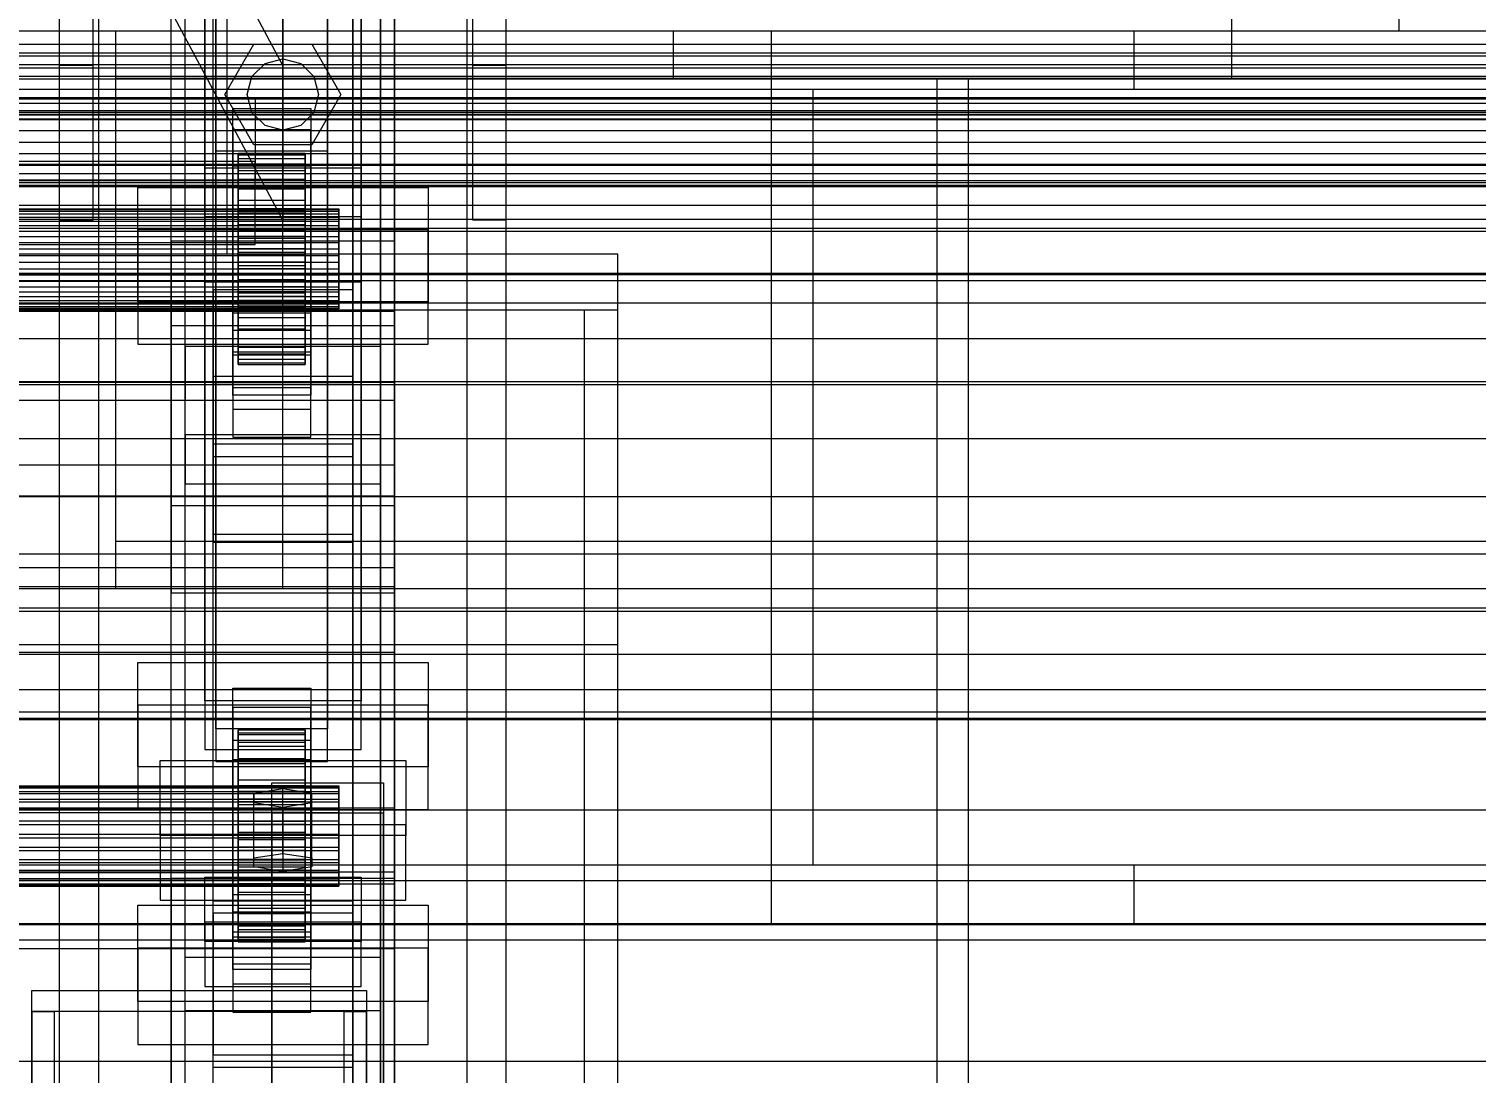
# Model space of a CAD drawing. Header units: millimetres. Extents: x -191664 to 191490, y -197311 to 10263.
# Drawn here: x 384.5 to 643.8, y -31086.8 to -30899.7 of the extents above; entities that cross this region are included whole.
import ezdxf

# ---------------------------------------------------------------- set-up
doc = ezdxf.new("R2010")
doc.units = ezdxf.units.MM
for name, color, linetype, lineweight in [('COTAS_USUARIO', 1, 'Continuous', 0), ('frontal_briquetadora', 7, 'Continuous', 0), ('frontal_C01', 7, 'Continuous', 0), ('frontal_C02', 7, 'Continuous', 0), ('frontal_C03', 7, 'Continuous', 0), ('frontal_mezcladora', 7, 'Continuous', 0), ('frontal_secador', 7, 'Continuous', 0)]:
    doc.layers.add(name, color=color, linetype=linetype, lineweight=lineweight)
doc.dimstyles.new('PLANTA_100', dxfattribs={"dimtxt": 250, "dimasz": 150, "dimexe": 150, "dimexo": 80, "dimgap": 100, "dimtad": 1, "dimtih": 1, "dimtoh": 1, "dimdec": 1, "dimdsep": 46, "dimcen": 0.09, "dimclrd": 1, "dimclre": 1, "dimclrt": 1, "dimadec": 0, "dimazin": 0, "dimtfac": 1, "dimtdec": 4, "dimtofl": 0, "dimtmove": 0, "dimatfit": 3, "dimfxl": 1, "dimtolj": 1, "dimtzin": 0, "dimarcsym": 0})

# ---------------------------------------------------------------- blocks, each defined once
blk = doc.blocks.new('*D104')
at = {"layer": 'COTAS_USUARIO', "color": 1, "lineweight": -2, "transparency": 16777216}
for p, q in [((1220, -30125), (1220, -29975)), ((100, -30275), (1370, -30275)), ((100, -30730), (1370, -30730)), ((1220, -30880), (1220, -31030))]:
    blk.add_line(p, q, dxfattribs=at)
at = {"layer": 'COTAS_USUARIO', "color": 1, "transparency": 16777216}
for points in [[(1195, -30125), (1245, -30125), (1220, -30275)], [(1195, -30880), (1245, -30880), (1220, -30730)]]:
    blk.add_solid(points, dxfattribs=at)
at = {"layer": 'Defpoints', "color": 0, "transparency": 16777216}
for p in [(20, -30275), (20, -30730), (1220, -30730)]:
    blk.add_point(p, dxfattribs=at)
blk = doc.blocks.new('*D105')
at = {"layer": 'COTAS_USUARIO', "color": 1, "lineweight": -2, "transparency": 16777216}
for p, q in [((1220, -30535), (1220, -30385)), ((100, -30685), (1370, -30685)), ((100, -30730), (1370, -30730)), ((1220, -30880), (1220, -31030))]:
    blk.add_line(p, q, dxfattribs=at)
at = {"layer": 'COTAS_USUARIO', "color": 1, "transparency": 16777216}
for points in [[(1195, -30535), (1245, -30535), (1220, -30685)], [(1195, -30880), (1245, -30880), (1220, -30730)]]:
    blk.add_solid(points, dxfattribs=at)
at = {"layer": 'Defpoints', "color": 0, "transparency": 16777216}
for p in [(20, -30685), (20, -30730), (1220, -30730)]:
    blk.add_point(p, dxfattribs=at)
blk = doc.blocks.new('*D112')
at = {"layer": 'COTAS_USUARIO', "color": 1, "lineweight": -2, "transparency": 16777216}
for p, q in [((1220, -30517.25), (1220, -30367.25)), ((100, -30667.25), (1370, -30667.25)), ((100, -30730), (1370, -30730)), ((1220, -30880), (1220, -31030))]:
    blk.add_line(p, q, dxfattribs=at)
at = {"layer": 'COTAS_USUARIO', "color": 1, "transparency": 16777216}
for points in [[(1195, -30517.25), (1245, -30517.25), (1220, -30667.25)], [(1195, -30880), (1245, -30880), (1220, -30730)]]:
    blk.add_solid(points, dxfattribs=at)
at = {"layer": 'Defpoints', "color": 0, "transparency": 16777216}
for p in [(20, -30667.25), (20, -30730), (1220, -30730)]:
    blk.add_point(p, dxfattribs=at)
blk = doc.blocks.new('*D113')
at = {"layer": 'COTAS_USUARIO', "color": 1, "lineweight": -2, "transparency": 16777216}
for p, q in [((1220, -30517.25), (1220, -30367.25)), ((100, -30667.25), (1370, -30667.25)), ((100, -30730), (1370, -30730)), ((1220, -30880), (1220, -31030))]:
    blk.add_line(p, q, dxfattribs=at)
at = {"layer": 'COTAS_USUARIO', "color": 1, "transparency": 16777216}
for points in [[(1195, -30517.25), (1245, -30517.25), (1220, -30667.25)], [(1195, -30880), (1245, -30880), (1220, -30730)]]:
    blk.add_solid(points, dxfattribs=at)
at = {"layer": 'Defpoints', "color": 0, "transparency": 16777216}
for p in [(20, -30667.25), (20, -30730), (1220, -30730)]:
    blk.add_point(p, dxfattribs=at)
blk = doc.blocks.new('*D114')
at = {"layer": 'COTAS_USUARIO', "color": 1, "lineweight": -2, "transparency": 16777216}
for p, q in [((1200, -30765), (1200, -30615)), ((80, -30915), (1350, -30915)), ((80, -31328.5), (1350, -31328.5)), ((1200, -31478.5), (1200, -31628.5))]:
    blk.add_line(p, q, dxfattribs=at)
at = {"layer": 'COTAS_USUARIO', "color": 1, "transparency": 16777216}
for points in [[(1175, -30765), (1225, -30765), (1200, -30915)], [(1175, -31478.5), (1225, -31478.5), (1200, -31328.5)]]:
    blk.add_solid(points, dxfattribs=at)
at = {"layer": 'Defpoints', "color": 0, "transparency": 16777216}
for p in [(0, -30915), (0, -31328.5), (1200, -31328.5)]:
    blk.add_point(p, dxfattribs=at)

msp = doc.modelspace()

# ---------------------------------------------------------------- linework, layer by layer
at = {"layer": 'frontal_briquetadora', "color": 251, "true_color": 0x53616b}
for p, q in [((430, -31000), (430, -30710)), ((410, -30940), (410, -30760)), ((420, -30940), (420, -30760)), ((340, -30940), (490, -30940)), ((410, -30940), (420, -30940)), ((490, -30950), (490, -30940)), ((340, -30950), (490, -30950)), ((-1330, -31000), (490, -31000)), ((315, -31000), (430, -31000)), ((490, -31010), (490, -31000)), ((-1330, -31010), (490, -31010)), ((490, -31190), (490, -31010))]:
    msp.add_line(p, q, dxfattribs=at)
at = {"layer": 'frontal_briquetadora', "color": 8, "true_color": 0x657a85}
for p, q in [((346, -30950), (484, -30950)), ((484, -30950), (490, -30950)), ((484, -31988), (484, -30950)), ((490, -31988), (490, -30950))]:
    msp.add_line(p, q, dxfattribs=at)
at = {"layer": 'frontal_briquetadora', "color": 8, "true_color": 0x667b86}
for p, q in [((385, -31872.05), (385, -31072.05)), ((385, -31072.05), (445, -31072.05)), ((385, -31075.78), (385, -31072.05)), ((445, -31072.05), (445, -31872.05)), ((445, -31072.05), (445, -31075.78)), ((445, -31075.78), (385, -31075.78)), ((385, -31075.78), (385, -31875.78)), ((385, -31075.78), (389, -31075.78)), ((385, -31124.22), (385, -31075.78)), ((389, -31075.78), (389, -31875.78)), ((389, -31075.78), (389, -31124.22)), ((441, -31875.78), (441, -31075.78)), ((441, -31075.78), (445, -31075.78)), ((441, -31124.22), (441, -31075.78)), ((445, -31875.78), (445, -31075.78)), ((445, -31075.78), (445, -31124.22))]:
    msp.add_line(p, q, dxfattribs=at)
at = {"layer": 'frontal_C01', "color": 139, "true_color": 0x354b57}
for p, q in [((390, -31975), (390, -30088.5)), ((397, -31975), (397, -30088.5)), ((463, -31975), (463, -30088.5)), ((470, -31975), (470, -30088.5)), ((417.5, -30948.72), (417.5, -30289.78)), ((442.5, -30289.78), (442.5, -30948.72)), ((417.5, -30974.09), (417.5, -30315.14)), ((442.5, -30974.09), (442.5, -30315.14)), ((410, -30937.72), (410, -30553.51)), ((450, -30553.51), (450, -30937.72)), ((410, -30985.09), (410, -30600.88)), ((450, -30985.09), (450, -30600.88)), ((410, -31051.93), (410, -30667.72)), ((450, -30667.72), (450, -31051.93)), ((412.5, -30956.6), (412.5, -30681.87)), ((447.5, -30681.87), (447.5, -30956.6)), ((412.5, -30966.21), (412.5, -30691.47)), ((447.5, -30966.21), (447.5, -30691.47)), ((410, -31089.83), (410, -30705.62)), ((450, -31089.83), (450, -30705.62)), ((418, -30921.58), (418, -30775.47)), ((438, -30775.47), (438, -30921.58)), ((418, -30781.87), (418, -30927.98)), ((438, -30927.98), (438, -30781.87)), ((416, -30935.43), (416, -30840.8)), ((444, -30840.8), (444, -30935.43)), ((416, -30850.4), (416, -30945.03)), ((444, -30945.03), (444, -30850.4)), ((390, -31975), (390, -30888.93)), ((397, -31975), (397, -30888.93)), ((463, -31975), (463, -30888.93)), ((470, -31975), (470, -30888.93)), ((421, -30917.79), (421, -30913.95)), ((421, -30913.95), (435, -30913.95)), ((421, -30953.74), (421, -30913.95)), ((435, -30913.95), (435, -30917.79)), ((435, -30913.95), (435, -30953.74)), ((435, -30917.79), (421, -30917.79)), ((421, -30917.79), (421, -30957.58)), ((435, -30957.58), (435, -30917.79)), ((438, -30921.58), (418, -30921.58)), ((418, -30921.58), (418, -30927.98)), ((438, -30927.98), (438, -30921.58)), ((421, -30928.04), (421, -30924.19)), ((421, -30924.19), (435, -30924.19)), ((421, -30963.98), (421, -30924.19)), ((435, -30924.19), (435, -30928.04)), ((435, -30924.19), (435, -30963.98)), ((404, -30948.58), (404, -30928.09)), ((404, -30928.09), (456, -30928.09)), ((404, -30935.67), (404, -30928.09)), ((418, -30927.98), (438, -30927.98)), ((435, -30928.04), (421, -30928.04)), ((421, -30928.04), (421, -30967.83)), ((435, -30967.83), (435, -30928.04)), ((456, -30928.09), (456, -30948.58)), ((456, -30928.09), (456, -30935.67)), ((456, -30935.67), (404, -30935.67)), ((404, -30935.67), (404, -30956.16)), ((444, -30935.43), (416, -30935.43)), ((416, -30935.43), (416, -30945.03)), ((444, -30945.03), (444, -30935.43)), ((456, -30956.16), (456, -30935.67)), ((450, -30937.72), (410, -30937.72)), ((410, -30937.72), (410, -30985.09)), ((410, -31321.93), (410, -30937.72)), ((450, -30985.09), (450, -30937.72)), ((450, -30937.72), (450, -31321.93)), ((416, -30945.03), (444, -30945.03)), ((442.5, -30946.46), (417.5, -30946.46)), ((417.5, -30946.46), (417.5, -30976.34)), ((417.5, -31055.94), (417.5, -30946.46)), ((442.5, -30976.34), (442.5, -30946.46)), ((442.5, -30946.46), (442.5, -31055.94)), ((456, -30948.58), (404, -30948.58)), ((404, -30948.58), (404, -30956.16)), ((417.5, -30974.09), (417.5, -30948.72)), ((417.5, -30948.72), (442.5, -30948.72)), ((442.5, -30948.72), (442.5, -30974.09)), ((456, -30956.16), (456, -30948.58)), ((-450, -30950.26), (450, -30950.26)), ((421, -30965.3), (421, -30950.58)), ((421, -30950.58), (435, -30950.58)), ((421, -30958.15), (421, -30950.58)), ((435, -30950.58), (435, -30965.3)), ((435, -30950.58), (435, -30958.15)), ((450, -30950.26), (450, -30963.07)), ((450, -30950.26), (450, -30983.42)), ((435, -30953.74), (421, -30953.74)), ((421, -30953.74), (421, -30957.58)), ((435, -30957.58), (435, -30953.74)), ((404, -30956.16), (456, -30956.16)), ((447.5, -30956.6), (412.5, -30956.6)), ((412.5, -30956.6), (412.5, -30966.21)), ((447.5, -30966.21), (447.5, -30956.6)), ((421, -30957.58), (435, -30957.58)), ((435, -30958.15), (421, -30958.15)), ((421, -30958.15), (421, -30972.88)), ((435, -30972.88), (435, -30958.15)), ((450, -30963.07), (-450, -30963.07)), ((435, -30963.98), (421, -30963.98)), ((421, -30963.98), (421, -30967.83)), ((435, -30967.83), (435, -30963.98)), ((450, -30996.23), (450, -30963.07)), ((412.5, -30966.21), (447.5, -30966.21)), ((435, -30965.3), (421, -30965.3)), ((421, -30965.3), (421, -30972.88)), ((435, -30972.88), (435, -30965.3)), ((421, -30967.83), (435, -30967.83)), ((442.5, -30974.09), (417.5, -30974.09)), ((421, -30972.88), (435, -30972.88)), ((417.5, -30976.34), (442.5, -30976.34)), ((417.5, -31085.82), (417.5, -30976.34)), ((442.5, -31085.82), (442.5, -30976.34)), ((450, -30983.42), (-450, -30983.42)), ((410, -30985.09), (450, -30985.09)), ((410, -31369.3), (410, -30985.09)), ((450, -30996.23), (450, -30983.42)), ((450, -31369.3), (450, -30985.09)), ((-450, -30996.23), (450, -30996.23)), ((450, -31051.93), (410, -31051.93)), ((410, -31051.93), (410, -31089.83)), ((410, -31436.14), (410, -31051.93)), ((450, -31089.83), (450, -31051.93)), ((450, -31051.93), (450, -31436.14)), ((417.5, -31085.82), (417.5, -31055.94)), ((417.5, -31055.94), (442.5, -31055.94)), ((442.5, -31055.94), (442.5, -31085.82)), ((442.5, -31058.19), (417.5, -31058.19)), ((417.5, -31058.19), (417.5, -31083.56)), ((417.5, -31717.14), (417.5, -31058.19)), ((442.5, -31083.56), (442.5, -31058.19)), ((442.5, -31058.19), (442.5, -31717.14)), ((412.5, -31075.68), (412.5, -31066.08)), ((412.5, -31066.08), (447.5, -31066.08)), ((412.5, -31340.81), (412.5, -31066.08)), ((447.5, -31066.08), (447.5, -31075.68)), ((447.5, -31066.08), (447.5, -31340.81)), ((447.5, -31075.68), (412.5, -31075.68)), ((412.5, -31350.42), (412.5, -31075.68)), ((447.5, -31350.42), (447.5, -31075.68)), ((417.5, -31083.56), (442.5, -31083.56)), ((417.5, -31742.51), (417.5, -31083.56)), ((442.5, -31742.51), (442.5, -31083.56)), ((442.5, -31085.82), (417.5, -31085.82))]:
    msp.add_line(p, q, dxfattribs=at)
at = {"layer": 'frontal_C01', "color": 251, "true_color": 0x4e626d}
for p, q in [((430, -30933.93), (375, -30830.93)), ((390, -30933.93), (390, -30830.93)), ((396, -30933.93), (396, -30830.93)), ((430, -30830.93), (430, -30933.93)), ((464, -30933.93), (464, -30830.93)), ((470, -30933.93), (470, -30830.93)), ((396, -30933.93), (390, -30933.93)), ((470, -30933.93), (464, -30933.93))]:
    msp.add_line(p, q, dxfattribs=at)
at = {"layer": 'frontal_C01', "color": 9, "true_color": 0xaebcc4}
for p, q in [((419.6, -30911.43), (424.8, -30902.43)), ((424.8, -30902.43), (435.2, -30902.43)), ((435.2, -30902.43), (440.4, -30911.43)), ((426.8, -30905.89), (430, -30905.03)), ((430, -30905.03), (433.2, -30905.89)), ((424.46, -30908.23), (426.8, -30905.89)), ((433.2, -30905.89), (435.54, -30908.23)), ((423.6, -30911.43), (424.46, -30908.23)), ((435.54, -30908.23), (436.4, -30911.43)), ((424.8, -30920.44), (419.6, -30911.43)), ((424.46, -30914.63), (423.6, -30911.43)), ((440.4, -30911.43), (435.2, -30920.44)), ((436.4, -30911.43), (435.54, -30914.63)), ((426.8, -30916.98), (424.46, -30914.63)), ((435.54, -30914.63), (433.2, -30916.98)), ((430, -30917.83), (426.8, -30916.98)), ((433.2, -30916.98), (430, -30917.83)), ((435.2, -30920.44), (424.8, -30920.44))]:
    msp.add_line(p, q, dxfattribs=at)
at = {"layer": 'frontal_C01', "color": 155, "true_color": 0x617580}
for p, q in [((422, -30931.91), (422, -30921.93)), ((422, -30921.93), (422, -30922.26)), ((422, -30921.93), (434, -30921.93)), ((422, -30922.89), (422, -30921.93)), ((422, -30932.06), (422, -30922.26)), ((422, -30922.26), (422, -30923.86)), ((422, -30922.26), (434, -30922.26)), ((422, -30932.36), (422, -30922.89)), ((422, -30922.89), (434, -30922.89)), ((422, -30925.08), (422, -30922.89)), ((434, -30922.26), (434, -30921.93)), ((434, -30921.93), (434, -30931.91)), ((434, -30921.93), (434, -30922.89)), ((434, -30923.86), (434, -30922.26)), ((434, -30922.26), (434, -30932.06)), ((434, -30922.89), (434, -30932.36)), ((434, -30922.89), (434, -30925.08)), ((422, -30932.82), (422, -30923.86)), ((422, -30923.86), (422, -30926.62)), ((422, -30923.86), (434, -30923.86)), ((422, -30933.4), (422, -30925.08)), ((422, -30925.08), (434, -30925.08)), ((422, -30928.34), (422, -30925.08)), ((434, -30926.62), (434, -30923.86)), ((434, -30923.86), (434, -30932.82)), ((434, -30925.08), (434, -30933.4)), ((434, -30925.08), (434, -30928.34)), ((422, -30934.13), (422, -30926.62)), ((422, -30926.62), (422, -30930.35)), ((422, -30926.62), (434, -30926.62)), ((422, -30934.94), (422, -30928.34)), ((422, -30928.34), (434, -30928.34)), ((422, -30932.46), (422, -30928.34)), ((434, -30930.35), (434, -30926.62)), ((434, -30926.62), (434, -30934.13)), ((434, -30928.34), (434, -30934.94)), ((434, -30928.34), (434, -30932.46)), ((422, -30935.9), (422, -30930.35)), ((422, -30930.35), (422, -30934.8)), ((422, -30930.35), (434, -30930.35)), ((434, -30934.8), (434, -30930.35)), ((434, -30930.35), (434, -30935.9)), ((422, -30932.06), (422, -30931.91)), ((434, -30931.91), (422, -30931.91)), ((422, -30931.91), (422, -30932.36)), ((422, -30932.82), (422, -30932.06)), ((434, -30932.06), (422, -30932.06)), ((434, -30932.36), (422, -30932.36)), ((422, -30932.36), (422, -30933.4)), ((422, -30936.9), (422, -30932.46)), ((422, -30932.46), (434, -30932.46)), ((422, -30937.16), (422, -30932.46)), ((422, -30934.13), (422, -30932.82)), ((434, -30932.82), (422, -30932.82)), ((434, -30933.4), (422, -30933.4)), ((422, -30933.4), (422, -30934.94)), ((434, -30931.91), (434, -30932.06)), ((434, -30932.36), (434, -30931.91)), ((434, -30932.06), (434, -30932.82)), ((434, -30933.4), (434, -30932.36)), ((434, -30932.46), (434, -30936.9)), ((434, -30932.46), (434, -30937.16)), ((434, -30932.82), (434, -30934.13)), ((434, -30934.94), (434, -30933.4)), ((422, -30935.9), (422, -30934.13)), ((434, -30934.13), (422, -30934.13)), ((422, -30934.8), (422, -30938.01)), ((434, -30934.8), (422, -30934.8)), ((422, -30934.8), (422, -30939.67)), ((434, -30934.94), (422, -30934.94)), ((422, -30934.94), (422, -30936.9)), ((422, -30938.01), (422, -30935.9)), ((434, -30935.9), (422, -30935.9)), ((434, -30934.13), (434, -30935.9)), ((434, -30938.01), (434, -30934.8)), ((434, -30939.67), (434, -30934.8)), ((434, -30936.9), (434, -30934.94)), ((434, -30935.9), (434, -30938.01)), ((434, -30936.9), (422, -30936.9)), ((422, -30936.9), (422, -30939.12)), ((422, -30939.12), (422, -30937.16)), ((422, -30937.16), (434, -30937.16)), ((422, -30942.1), (422, -30937.16)), ((422, -30938.01), (434, -30938.01)), ((422, -30940.31), (422, -30938.01)), ((434, -30939.12), (434, -30936.9)), ((434, -30937.16), (434, -30939.12)), ((434, -30937.16), (434, -30942.1)), ((434, -30938.01), (434, -30940.31)), ((434, -30939.12), (422, -30939.12)), ((422, -30939.12), (422, -30941.46)), ((422, -30940.31), (422, -30939.67)), ((422, -30939.67), (422, -30944.62)), ((422, -30939.67), (434, -30939.67)), ((422, -30942.66), (422, -30940.31)), ((434, -30940.31), (422, -30940.31)), ((422, -30941.46), (422, -30942.1)), ((434, -30941.46), (422, -30941.46)), ((422, -30941.46), (422, -30943.77)), ((434, -30941.46), (434, -30939.12)), ((434, -30944.62), (434, -30939.67)), ((434, -30939.67), (434, -30940.31)), ((434, -30940.31), (434, -30942.66)), ((434, -30942.1), (434, -30941.46)), ((434, -30943.77), (434, -30941.46)), ((422, -30942.1), (434, -30942.1)), ((422, -30946.97), (422, -30942.1)), ((422, -30944.88), (422, -30942.66)), ((422, -30942.66), (422, -30944.62)), ((434, -30942.66), (422, -30942.66)), ((422, -30943.77), (422, -30946.97)), ((434, -30943.77), (422, -30943.77)), ((422, -30943.77), (422, -30945.88)), ((434, -30942.1), (434, -30946.97)), ((434, -30944.62), (434, -30942.66)), ((434, -30942.66), (434, -30944.88)), ((434, -30946.97), (434, -30943.77)), ((434, -30945.88), (434, -30943.77)), ((422, -30944.62), (422, -30949.31)), ((422, -30944.62), (434, -30944.62)), ((422, -30946.83), (422, -30944.88)), ((422, -30944.88), (422, -30949.31)), ((434, -30944.88), (422, -30944.88)), ((422, -30945.88), (422, -30951.42)), ((434, -30945.88), (422, -30945.88)), ((422, -30945.88), (422, -30947.65)), ((434, -30949.31), (434, -30944.62)), ((434, -30949.31), (434, -30944.88)), ((434, -30944.88), (434, -30946.83)), ((434, -30951.42), (434, -30945.88)), ((434, -30947.65), (434, -30945.88)), ((422, -30948.38), (422, -30946.83)), ((422, -30946.83), (422, -30953.43)), ((434, -30946.83), (422, -30946.83)), ((422, -30946.97), (434, -30946.97)), ((422, -30951.42), (422, -30946.97)), ((422, -30947.65), (422, -30955.16)), ((434, -30947.65), (422, -30947.65)), ((422, -30947.65), (422, -30948.95)), ((422, -30949.41), (422, -30948.38)), ((422, -30948.38), (422, -30956.7)), ((434, -30948.38), (422, -30948.38)), ((422, -30948.95), (422, -30957.92)), ((434, -30948.95), (422, -30948.95)), ((422, -30948.95), (422, -30949.71)), ((434, -30953.43), (434, -30946.83)), ((434, -30946.83), (434, -30948.38)), ((434, -30946.97), (434, -30951.42)), ((434, -30955.16), (434, -30947.65)), ((434, -30948.95), (434, -30947.65)), ((434, -30956.7), (434, -30948.38)), ((434, -30948.38), (434, -30949.41)), ((434, -30957.92), (434, -30948.95)), ((434, -30949.71), (434, -30948.95)), ((422, -30949.31), (422, -30953.43)), ((422, -30949.31), (434, -30949.31)), ((422, -30949.87), (422, -30949.41)), ((422, -30949.41), (422, -30958.89)), ((434, -30949.41), (422, -30949.41)), ((422, -30949.71), (422, -30959.52)), ((434, -30949.71), (422, -30949.71)), ((422, -30949.71), (422, -30949.87)), ((422, -30949.87), (422, -30959.85)), ((434, -30949.87), (422, -30949.87)), ((422, -30951.42), (434, -30951.42)), ((422, -30955.16), (422, -30951.42)), ((434, -30953.43), (434, -30949.31)), ((434, -30958.89), (434, -30949.41)), ((434, -30949.41), (434, -30949.87)), ((434, -30959.52), (434, -30949.71)), ((434, -30949.87), (434, -30949.71)), ((434, -30959.85), (434, -30949.87)), ((434, -30951.42), (434, -30955.16)), ((422, -30953.43), (422, -30956.7)), ((422, -30953.43), (434, -30953.43)), ((434, -30956.7), (434, -30953.43)), ((422, -30955.16), (434, -30955.16)), ((422, -30957.92), (422, -30955.16)), ((422, -30956.7), (422, -30958.89)), ((422, -30956.7), (434, -30956.7)), ((434, -30955.16), (434, -30957.92)), ((434, -30958.89), (434, -30956.7)), ((422, -30957.92), (434, -30957.92)), ((422, -30959.52), (422, -30957.92)), ((422, -30958.89), (422, -30959.85)), ((422, -30958.89), (434, -30958.89)), ((422, -30959.52), (434, -30959.52)), ((422, -30959.85), (422, -30959.52)), ((434, -30957.92), (434, -30959.52)), ((434, -30959.85), (434, -30958.89)), ((434, -30959.52), (434, -30959.85)), ((422, -30959.85), (434, -30959.85))]:
    msp.add_line(p, q, dxfattribs=at)
at = {"layer": 'frontal_C01', "color": 9, "true_color": 0xbac6cb}
for p, q in [((-440, -30931.91), (440, -30931.91)), ((-440, -30932.06), (440, -30932.06)), ((-440, -30932.36), (440, -30932.36)), ((-440, -30932.82), (440, -30932.82)), ((-440, -30933.4), (440, -30933.4)), ((440, -30932.06), (440, -30931.91)), ((440, -30931.91), (440, -30932.36)), ((440, -30932.82), (440, -30932.06)), ((440, -30932.36), (440, -30933.4)), ((440, -30934.13), (440, -30932.82)), ((440, -30933.4), (440, -30934.94)), ((-440, -30934.13), (440, -30934.13)), ((-440, -30934.94), (440, -30934.94)), ((-440, -30935.9), (440, -30935.9)), ((440, -30935.9), (440, -30934.13)), ((440, -30934.94), (440, -30936.9)), ((440, -30938.01), (440, -30935.9)), ((-440, -30936.9), (440, -30936.9)), ((440, -30938.01), (-440, -30938.01)), ((440, -30936.9), (440, -30939.12)), ((440, -30940.31), (440, -30938.01)), ((-440, -30939.12), (440, -30939.12)), ((-440, -30940.31), (440, -30940.31)), ((-440, -30941.46), (440, -30941.46)), ((440, -30939.12), (440, -30941.46)), ((440, -30942.66), (440, -30940.31)), ((440, -30941.46), (440, -30943.77)), ((-440, -30942.66), (440, -30942.66)), ((-440, -30943.77), (440, -30943.77)), ((440, -30944.88), (440, -30942.66)), ((440, -30943.77), (440, -30945.88)), ((-440, -30944.88), (440, -30944.88)), ((-440, -30945.88), (440, -30945.88)), ((440, -30946.83), (440, -30944.88)), ((440, -30945.88), (440, -30947.65)), ((-440, -30946.83), (440, -30946.83)), ((-440, -30947.65), (440, -30947.65)), ((-440, -30948.38), (440, -30948.38)), ((-440, -30948.95), (440, -30948.95)), ((440, -30948.38), (440, -30946.83)), ((440, -30947.65), (440, -30948.95)), ((440, -30949.41), (440, -30948.38)), ((440, -30948.95), (440, -30949.71)), ((-440, -30949.41), (440, -30949.41)), ((-440, -30949.71), (440, -30949.71)), ((-440, -30949.87), (440, -30949.87)), ((440, -30949.87), (440, -30949.41)), ((440, -30949.71), (440, -30949.87))]:
    msp.add_line(p, q, dxfattribs=at)
at = {"layer": 'frontal_C02', "color": 139, "true_color": 0x354b57}
for p, q in [((390, -31975), (390, -29576.75)), ((397, -31975), (397, -29576.75)), ((463, -31975), (463, -29576.75)), ((470, -31975), (470, -29576.75)), ((390, -31975), (390, -30072.14)), ((397, -31975), (397, -30072.14)), ((463, -31975), (463, -30072.14)), ((470, -31975), (470, -30072.14)), ((417.5, -30963.35), (417.5, -30430.93)), ((442.5, -30430.93), (442.5, -30963.35)), ((417.5, -30990.32), (417.5, -30457.89)), ((442.5, -30990.32), (442.5, -30457.89)), ((410, -30952.92), (410, -30602.21)), ((450, -30602.21), (450, -30952.92)), ((410, -31000.74), (410, -30650.02)), ((450, -31000.74), (450, -30650.02)), ((410, -31126.72), (410, -30776)), ((450, -30776), (450, -31126.72)), ((412.5, -30972.45), (412.5, -30790.74)), ((447.5, -30790.74), (447.5, -30972.45)), ((412.5, -30981.22), (412.5, -30799.51)), ((447.5, -30981.22), (447.5, -30799.51)), ((410, -31164.97), (410, -30814.26)), ((450, -31164.97), (450, -30814.26)), ((390, -31975), (390, -30861.25)), ((397, -31975), (397, -30861.25)), ((463, -31975), (463, -30861.25)), ((470, -31975), (470, -30861.25)), ((418, -31025.15), (418, -30877.65)), ((438, -30877.65), (438, -31025.15)), ((418, -30883.5), (418, -31030.99)), ((438, -31030.99), (438, -30883.5)), ((-425, -30911.97), (425, -30911.97)), ((425, -30911.97), (425, -30926.81)), ((425, -30911.97), (425, -30923.44)), ((425, -30923.44), (-425, -30923.44)), ((416, -30933.34), (416, -30924.57)), ((416, -30924.57), (444, -30924.57)), ((416, -31020.1), (416, -30924.57)), ((425, -30938.29), (425, -30923.44)), ((444, -30924.57), (444, -30933.34)), ((444, -30924.57), (444, -31020.1)), ((425, -30926.81), (-425, -30926.81)), ((425, -30938.29), (425, -30926.81)), ((444, -30933.34), (416, -30933.34)), ((416, -30933.34), (416, -31028.86)), ((444, -31028.86), (444, -30933.34)), ((-425, -30938.29), (425, -30938.29)), ((450, -30952.92), (410, -30952.92)), ((410, -30952.92), (410, -31000.74)), ((410, -31303.64), (410, -30952.92)), ((450, -31000.74), (450, -30952.92)), ((450, -30952.92), (450, -31303.64)), ((442.5, -30961.98), (417.5, -30961.98)), ((417.5, -30961.98), (417.5, -30991.69)), ((417.5, -31130.99), (417.5, -30961.98)), ((442.5, -30991.69), (442.5, -30961.98)), ((442.5, -30961.98), (442.5, -31130.99)), ((417.5, -30990.32), (417.5, -30963.35)), ((417.5, -30963.35), (442.5, -30963.35)), ((442.5, -30963.35), (442.5, -30990.32)), ((-450, -30966.21), (450, -30966.21)), ((450, -30966.21), (450, -30977.9)), ((450, -30966.21), (450, -30999.68)), ((447.5, -30972.45), (412.5, -30972.45)), ((412.5, -30972.45), (412.5, -30981.22)), ((447.5, -30981.22), (447.5, -30972.45)), ((450, -30977.9), (-450, -30977.9)), ((450, -31011.37), (450, -30977.9)), ((412.5, -30981.22), (447.5, -30981.22)), ((442.5, -30990.32), (417.5, -30990.32)), ((417.5, -30991.69), (442.5, -30991.69)), ((417.5, -31160.7), (417.5, -30991.69)), ((442.5, -31160.7), (442.5, -30991.69)), ((450, -30999.68), (-450, -30999.68)), ((410, -31000.74), (450, -31000.74)), ((410, -31351.46), (410, -31000.74)), ((450, -31011.37), (450, -30999.68)), ((450, -31351.46), (450, -31000.74)), ((-450, -31011.37), (450, -31011.37)), ((404, -31031.92), (404, -31013.22)), ((404, -31013.22), (456, -31013.22)), ((404, -31020.87), (404, -31013.22)), ((456, -31013.22), (456, -31031.92)), ((456, -31013.22), (456, -31020.87)), ((421, -31021.32), (421, -31017.82)), ((421, -31017.82), (435, -31017.82)), ((421, -31057.98), (421, -31017.82)), ((435, -31017.82), (435, -31021.32)), ((435, -31017.82), (435, -31057.98)), ((456, -31020.87), (404, -31020.87)), ((404, -31020.87), (404, -31039.57)), ((444, -31020.1), (416, -31020.1)), ((416, -31020.1), (416, -31028.86)), ((435, -31021.32), (421, -31021.32)), ((421, -31021.32), (421, -31061.49)), ((435, -31061.49), (435, -31021.32)), ((444, -31028.86), (444, -31020.1)), ((456, -31039.57), (456, -31020.87)), ((438, -31025.15), (418, -31025.15)), ((418, -31025.15), (418, -31030.99)), ((438, -31030.99), (438, -31025.15)), ((416, -31028.86), (444, -31028.86)), ((421, -31030.68), (421, -31027.17)), ((421, -31027.17), (435, -31027.17)), ((421, -31067.34), (421, -31027.17)), ((435, -31027.17), (435, -31030.68)), ((435, -31027.17), (435, -31067.34)), ((456, -31031.92), (404, -31031.92)), ((404, -31031.92), (404, -31039.57)), ((418, -31030.99), (438, -31030.99)), ((435, -31030.68), (421, -31030.68)), ((421, -31030.68), (421, -31070.84)), ((435, -31070.84), (435, -31030.68)), ((456, -31039.57), (456, -31031.92)), ((404, -31039.57), (456, -31039.57)), ((421, -31068.27), (421, -31054.82)), ((421, -31054.82), (435, -31054.82)), ((421, -31062.47), (421, -31054.82)), ((435, -31054.82), (435, -31068.27)), ((435, -31054.82), (435, -31062.47)), ((435, -31057.98), (421, -31057.98)), ((421, -31057.98), (421, -31061.49)), ((435, -31061.49), (435, -31057.98)), ((421, -31061.49), (435, -31061.49)), ((435, -31062.47), (421, -31062.47)), ((421, -31062.47), (421, -31075.92)), ((435, -31075.92), (435, -31062.47)), ((435, -31067.34), (421, -31067.34)), ((421, -31067.34), (421, -31070.84)), ((435, -31068.27), (421, -31068.27)), ((421, -31068.27), (421, -31075.92)), ((435, -31070.84), (435, -31067.34)), ((435, -31075.92), (435, -31068.27)), ((421, -31070.84), (435, -31070.84)), ((421, -31075.92), (435, -31075.92))]:
    msp.add_line(p, q, dxfattribs=at)
at = {"layer": 'frontal_C02', "color": 251, "true_color": 0x4e626d}
for p, q in [((430, -30906.25), (375, -30803.25)), ((390, -30906.25), (390, -30803.25)), ((396, -30906.25), (396, -30803.25)), ((430, -30803.25), (430, -30906.25)), ((464, -30906.25), (464, -30803.25)), ((470, -30906.25), (470, -30803.25)), ((396, -30906.25), (390, -30906.25)), ((470, -30906.25), (464, -30906.25))]:
    msp.add_line(p, q, dxfattribs=at)
at = {"layer": 'frontal_C02', "color": 155, "true_color": 0x617580}
for p, q in [((422, -31035.34), (422, -31025.34)), ((422, -31025.34), (422, -31025.82)), ((422, -31025.34), (434, -31025.34)), ((422, -31026.16), (422, -31025.34)), ((422, -31035.56), (422, -31025.82)), ((422, -31025.82), (422, -31027.55)), ((422, -31025.82), (434, -31025.82)), ((422, -31035.72), (422, -31026.16)), ((422, -31026.16), (434, -31026.16)), ((422, -31028.22), (422, -31026.16)), ((434, -31025.82), (434, -31025.34)), ((434, -31025.34), (434, -31035.34)), ((434, -31025.34), (434, -31026.16)), ((434, -31027.55), (434, -31025.82)), ((434, -31025.82), (434, -31035.56)), ((434, -31026.16), (434, -31035.72)), ((434, -31026.16), (434, -31028.22)), ((422, -31036.38), (422, -31027.55)), ((422, -31027.55), (422, -31030.44)), ((422, -31027.55), (434, -31027.55)), ((422, -31036.7), (422, -31028.22)), ((422, -31028.22), (434, -31028.22)), ((422, -31031.37), (422, -31028.22)), ((434, -31030.44), (434, -31027.55)), ((434, -31027.55), (434, -31036.38)), ((434, -31028.22), (434, -31036.7)), ((434, -31028.22), (434, -31031.37)), ((422, -31037.75), (422, -31030.44)), ((422, -31030.44), (422, -31034.26)), ((422, -31030.44), (434, -31030.44)), ((422, -31038.19), (422, -31031.37)), ((422, -31031.37), (434, -31031.37)), ((422, -31035.41), (422, -31031.37)), ((434, -31034.26), (434, -31030.44)), ((434, -31030.44), (434, -31037.75)), ((434, -31031.37), (434, -31038.19)), ((434, -31031.37), (434, -31035.41)), ((422, -31039.56), (422, -31034.26)), ((422, -31034.26), (422, -31038.78)), ((422, -31034.26), (434, -31034.26)), ((434, -31038.78), (434, -31034.26)), ((434, -31034.26), (434, -31039.56)), ((422, -31035.56), (422, -31035.34)), ((434, -31035.34), (422, -31035.34)), ((422, -31035.34), (422, -31035.72)), ((422, -31040.1), (422, -31035.41)), ((422, -31035.41), (434, -31035.41)), ((422, -31040.05), (422, -31035.41)), ((422, -31036.38), (422, -31035.56)), ((434, -31035.56), (422, -31035.56)), ((434, -31035.72), (422, -31035.72)), ((422, -31035.72), (422, -31036.7)), ((422, -31037.75), (422, -31036.38)), ((434, -31036.38), (422, -31036.38)), ((434, -31036.7), (422, -31036.7)), ((422, -31036.7), (422, -31038.19)), ((434, -31035.34), (434, -31035.56)), ((434, -31035.72), (434, -31035.34)), ((434, -31035.41), (434, -31040.1)), ((434, -31035.41), (434, -31040.05)), ((434, -31035.56), (434, -31036.38)), ((434, -31036.7), (434, -31035.72)), ((434, -31036.38), (434, -31037.75)), ((434, -31038.19), (434, -31036.7)), ((422, -31039.56), (422, -31037.75)), ((434, -31037.75), (422, -31037.75)), ((434, -31038.19), (422, -31038.19)), ((422, -31038.19), (422, -31040.1)), ((422, -31038.78), (422, -31041.7)), ((434, -31038.78), (422, -31038.78)), ((422, -31038.78), (422, -31043.67)), ((422, -31041.7), (422, -31039.56)), ((434, -31039.56), (422, -31039.56)), ((434, -31037.75), (434, -31039.56)), ((434, -31040.1), (434, -31038.19)), ((434, -31041.7), (434, -31038.78)), ((434, -31043.67), (434, -31038.78)), ((434, -31039.56), (434, -31041.7)), ((422, -31042.3), (422, -31040.05)), ((422, -31040.05), (434, -31040.05)), ((422, -31044.99), (422, -31040.05)), ((434, -31040.1), (422, -31040.1)), ((422, -31040.1), (422, -31042.3)), ((422, -31041.7), (434, -31041.7)), ((422, -31044.02), (422, -31041.7)), ((434, -31042.3), (422, -31042.3)), ((422, -31042.3), (422, -31044.64)), ((434, -31040.05), (434, -31042.3)), ((434, -31040.05), (434, -31044.99)), ((434, -31042.3), (434, -31040.1)), ((434, -31041.7), (434, -31044.02)), ((434, -31044.64), (434, -31042.3)), ((422, -31044.02), (422, -31043.67)), ((422, -31043.67), (422, -31048.61)), ((422, -31043.67), (434, -31043.67)), ((422, -31046.36), (422, -31044.02)), ((434, -31044.02), (422, -31044.02)), ((422, -31044.64), (422, -31044.99)), ((434, -31044.64), (422, -31044.64)), ((422, -31044.64), (422, -31046.96)), ((422, -31044.99), (434, -31044.99)), ((422, -31049.88), (422, -31044.99)), ((434, -31048.61), (434, -31043.67)), ((434, -31043.67), (434, -31044.02)), ((434, -31044.02), (434, -31046.36)), ((434, -31044.99), (434, -31044.64)), ((434, -31046.96), (434, -31044.64)), ((434, -31044.99), (434, -31049.88)), ((422, -31048.56), (422, -31046.36)), ((422, -31046.36), (422, -31048.61)), ((434, -31046.36), (422, -31046.36)), ((422, -31046.96), (422, -31049.88)), ((434, -31046.96), (422, -31046.96)), ((422, -31046.96), (422, -31049.1)), ((434, -31048.61), (434, -31046.36)), ((434, -31046.36), (434, -31048.56)), ((434, -31049.88), (434, -31046.96)), ((434, -31049.1), (434, -31046.96)), ((422, -31050.47), (422, -31048.56)), ((422, -31048.56), (422, -31053.25)), ((434, -31048.56), (422, -31048.56)), ((422, -31048.61), (422, -31053.25)), ((422, -31048.61), (434, -31048.61)), ((422, -31049.1), (422, -31054.4)), ((434, -31049.1), (422, -31049.1)), ((422, -31049.1), (422, -31050.91)), ((422, -31049.88), (434, -31049.88)), ((422, -31054.4), (422, -31049.88)), ((434, -31053.25), (434, -31048.56)), ((434, -31048.56), (434, -31050.47)), ((434, -31053.25), (434, -31048.61)), ((434, -31054.4), (434, -31049.1)), ((434, -31050.91), (434, -31049.1)), ((434, -31049.88), (434, -31054.4)), ((422, -31051.96), (422, -31050.47)), ((422, -31050.47), (422, -31057.29)), ((434, -31050.47), (422, -31050.47)), ((422, -31050.91), (422, -31058.22)), ((434, -31050.91), (422, -31050.91)), ((422, -31050.91), (422, -31052.28)), ((422, -31052.94), (422, -31051.96)), ((422, -31051.96), (422, -31060.44)), ((434, -31051.96), (422, -31051.96)), ((422, -31052.28), (422, -31061.1)), ((434, -31052.28), (422, -31052.28)), ((422, -31052.28), (422, -31053.1)), ((422, -31053.32), (422, -31052.94)), ((422, -31052.94), (422, -31062.5)), ((434, -31052.94), (422, -31052.94)), ((434, -31057.29), (434, -31050.47)), ((434, -31050.47), (434, -31051.96)), ((434, -31058.22), (434, -31050.91)), ((434, -31052.28), (434, -31050.91)), ((434, -31060.44), (434, -31051.96)), ((434, -31051.96), (434, -31052.94)), ((434, -31061.1), (434, -31052.28)), ((434, -31053.1), (434, -31052.28)), ((434, -31062.5), (434, -31052.94)), ((434, -31052.94), (434, -31053.32)), ((422, -31053.1), (422, -31062.84)), ((434, -31053.1), (422, -31053.1)), ((422, -31053.1), (422, -31053.32)), ((422, -31053.25), (422, -31057.29)), ((422, -31053.25), (434, -31053.25)), ((422, -31053.32), (422, -31063.32)), ((434, -31053.32), (422, -31053.32)), ((422, -31054.4), (434, -31054.4)), ((422, -31058.22), (422, -31054.4)), ((434, -31062.84), (434, -31053.1)), ((434, -31053.32), (434, -31053.1)), ((434, -31057.29), (434, -31053.25)), ((434, -31063.32), (434, -31053.32)), ((434, -31054.4), (434, -31058.22)), ((422, -31057.29), (422, -31060.44)), ((422, -31057.29), (434, -31057.29)), ((434, -31060.44), (434, -31057.29)), ((422, -31058.22), (434, -31058.22)), ((422, -31061.1), (422, -31058.22)), ((422, -31060.44), (422, -31062.5)), ((422, -31060.44), (434, -31060.44)), ((434, -31058.22), (434, -31061.1)), ((434, -31062.5), (434, -31060.44)), ((422, -31061.1), (434, -31061.1)), ((422, -31062.84), (422, -31061.1)), ((422, -31062.5), (422, -31063.32)), ((422, -31062.5), (434, -31062.5)), ((422, -31062.84), (434, -31062.84)), ((422, -31063.32), (422, -31062.84)), ((422, -31063.32), (434, -31063.32)), ((434, -31061.1), (434, -31062.84)), ((434, -31063.32), (434, -31062.5)), ((434, -31062.84), (434, -31063.32))]:
    msp.add_line(p, q, dxfattribs=at)
at = {"layer": 'frontal_C02', "color": 9, "true_color": 0xbac6cb}
for p, q in [((-440, -31035.34), (440, -31035.34)), ((-440, -31035.56), (440, -31035.56)), ((-440, -31035.72), (440, -31035.72)), ((-440, -31036.38), (440, -31036.38)), ((-440, -31036.7), (440, -31036.7)), ((440, -31035.56), (440, -31035.34)), ((440, -31035.34), (440, -31035.72)), ((440, -31036.38), (440, -31035.56)), ((440, -31035.72), (440, -31036.7)), ((440, -31037.75), (440, -31036.38)), ((440, -31036.7), (440, -31038.19)), ((-440, -31037.75), (440, -31037.75)), ((-440, -31038.19), (440, -31038.19)), ((-440, -31039.56), (440, -31039.56)), ((440, -31039.56), (440, -31037.75)), ((440, -31038.19), (440, -31040.1)), ((440, -31041.7), (440, -31039.56)), ((-440, -31040.1), (440, -31040.1)), ((440, -31041.7), (-440, -31041.7)), ((-440, -31042.3), (440, -31042.3)), ((440, -31040.1), (440, -31042.3)), ((440, -31044.02), (440, -31041.7)), ((440, -31042.3), (440, -31044.64)), ((-440, -31044.02), (440, -31044.02)), ((-440, -31044.64), (440, -31044.64)), ((440, -31046.36), (440, -31044.02)), ((440, -31044.64), (440, -31046.96)), ((-440, -31046.36), (440, -31046.36)), ((-440, -31046.96), (440, -31046.96)), ((440, -31048.56), (440, -31046.36)), ((440, -31046.96), (440, -31049.1)), ((-440, -31048.56), (440, -31048.56)), ((-440, -31049.1), (440, -31049.1)), ((440, -31050.47), (440, -31048.56)), ((440, -31049.1), (440, -31050.91)), ((-440, -31050.47), (440, -31050.47)), ((-440, -31050.91), (440, -31050.91)), ((-440, -31051.96), (440, -31051.96)), ((-440, -31052.28), (440, -31052.28)), ((-440, -31052.94), (440, -31052.94)), ((440, -31051.96), (440, -31050.47)), ((440, -31050.91), (440, -31052.28)), ((440, -31052.94), (440, -31051.96)), ((440, -31052.28), (440, -31053.1)), ((440, -31053.32), (440, -31052.94)), ((-440, -31053.1), (440, -31053.1)), ((-440, -31053.32), (440, -31053.32)), ((440, -31053.1), (440, -31053.32))]:
    msp.add_line(p, q, dxfattribs=at)
at = {"layer": 'frontal_C03', "color": 139, "true_color": 0x354b57}
for p, q in [((390, -31975), (390, -29153.29)), ((397, -31975), (397, -29153.29)), ((463, -31975), (463, -29153.29)), ((470, -31975), (470, -29153.29)), ((390, -31975), (390, -29352.58)), ((397, -31975), (397, -29352.58)), ((463, -31975), (463, -29352.58)), ((470, -31975), (470, -29352.58)), ((390, -31975), (390, -30079.71)), ((397, -31975), (397, -30079.71)), ((463, -31975), (463, -30079.71)), ((470, -31975), (470, -30079.71)), ((390, -31975), (390, -30806.85)), ((397, -31975), (397, -30806.85)), ((463, -31975), (463, -30806.85)), ((470, -31975), (470, -30806.85)), ((410, -31163.9), (410, -30840.73)), ((410, -31164.45), (410, -30841.28)), ((450, -30840.73), (450, -31163.9)), ((450, -30841.28), (450, -31164.45)), ((417.5, -31401.47), (417.5, -30847.16)), ((442.5, -30847.16), (442.5, -31401.47)), ((412.5, -31183.93), (412.5, -30856.5)), ((447.5, -30856.5), (447.5, -31183.93)), ((412.5, -31192.01), (412.5, -30864.58)), ((447.5, -31192.01), (447.5, -30864.58)), ((417.5, -31428.21), (417.5, -30873.91)), ((442.5, -31428.21), (442.5, -30873.91)), ((410, -31202.97), (410, -30879.8)), ((450, -31202.97), (450, -30879.8)), ((410, -31212.05), (410, -30888.88)), ((450, -31212.05), (450, -30888.88)), ((408, -31044.26), (408, -31030.8)), ((408, -31030.8), (452, -31030.8)), ((408, -31042.35), (408, -31030.8)), ((452, -31030.8), (452, -31044.26)), ((452, -31030.8), (452, -31042.35)), ((428, -31040.22), (428, -31034.84)), ((428, -31034.84), (448, -31034.84)), ((428, -31094.93), (428, -31034.84)), ((448, -31034.84), (448, -31040.22)), ((448, -31034.84), (448, -31094.93)), ((-450, -31039.27), (450, -31039.27)), ((450, -31039.27), (450, -31052.95)), ((450, -31039.27), (450, -31050.83)), ((452, -31042.35), (408, -31042.35)), ((408, -31042.35), (408, -31055.82)), ((448, -31040.22), (428, -31040.22)), ((428, -31040.22), (428, -31100.32)), ((448, -31100.32), (448, -31040.22)), ((452, -31055.82), (452, -31042.35)), ((452, -31044.26), (408, -31044.26)), ((408, -31044.26), (408, -31055.82)), ((452, -31055.82), (452, -31044.26)), ((450, -31050.83), (-450, -31050.83)), ((450, -31052.95), (-450, -31052.95)), ((416, -31059.78), (416, -31051.7)), ((416, -31051.7), (444, -31051.7)), ((416, -31063.26), (416, -31051.7)), ((444, -31051.7), (444, -31059.78)), ((444, -31051.7), (444, -31063.26)), ((450, -31064.51), (450, -31050.83)), ((450, -31064.51), (450, -31052.95)), ((404, -31073.99), (404, -31056.75)), ((404, -31056.75), (456, -31056.75)), ((404, -31064.46), (404, -31056.75)), ((408, -31055.82), (452, -31055.82)), ((456, -31056.75), (456, -31073.99)), ((456, -31056.75), (456, -31064.46)), ((444, -31059.78), (416, -31059.78)), ((416, -31059.78), (416, -31071.34)), ((444, -31071.34), (444, -31059.78)), ((444, -31063.26), (416, -31063.26)), ((416, -31063.26), (416, -31071.34)), ((444, -31071.34), (444, -31063.26)), ((-450, -31064.51), (450, -31064.51)), ((456, -31064.46), (404, -31064.46)), ((404, -31064.46), (404, -31081.69)), ((456, -31081.69), (456, -31064.46)), ((416, -31071.34), (444, -31071.34)), ((456, -31073.99), (404, -31073.99)), ((404, -31073.99), (404, -31081.69)), ((456, -31081.69), (456, -31073.99)), ((404, -31081.69), (456, -31081.69))]:
    msp.add_line(p, q, dxfattribs=at)
at = {"layer": 'frontal_C03', "color": 9, "true_color": 0xbdc8cc}
for p, q in [((430, -31035.91), (424.8, -31036.72)), ((424.8, -31036.72), (424.8, -31038.34)), ((424.8, -31048.28), (424.8, -31036.72)), ((435.2, -31036.72), (430, -31035.91)), ((430, -31047.47), (430, -31035.91)), ((435.2, -31038.34), (435.2, -31036.72)), ((435.2, -31048.28), (435.2, -31036.72)), ((424.8, -31038.34), (430, -31039.15)), ((424.8, -31049.89), (424.8, -31038.34)), ((430, -31039.15), (435.2, -31038.34)), ((430, -31039.15), (430, -31050.7)), ((435.2, -31049.89), (435.2, -31038.34)), ((424.8, -31048.28), (430, -31047.47)), ((430, -31047.47), (435.2, -31048.28)), ((424.8, -31049.89), (424.8, -31048.28)), ((430, -31050.7), (424.8, -31049.89)), ((435.2, -31049.89), (430, -31050.7)), ((435.2, -31048.28), (435.2, -31049.89))]:
    msp.add_line(p, q, dxfattribs=at)
at = {"layer": 'frontal_mezcladora', "color": 251, "true_color": 0x64686b}
for p, q in [((600, -30900), (600, -30820)), ((-600, -30900), (600, -30900))]:
    msp.add_line(p, q, dxfattribs=at)
at = {"layer": 'frontal_mezcladora', "color": 9, "true_color": 0xc6c9c8}
for p, q in [((470, -30900), (470, -30880)), ((630, -30900), (630, -30880)), ((470, -30900), (630, -30900))]:
    msp.add_line(p, q, dxfattribs=at)
at = {"layer": 'frontal_mezcladora', "color": 8, "true_color": 0x667b86}
for p, q in [((-750, -30900), (750, -30900)), ((400, -30900), (750, -30900)), ((400, -30900), (400, -30908.5)), ((500, -30900), (600, -30900)), ((500, -30908.5), (500, -30900)), ((517.5, -30900), (582.5, -30900)), ((517.5, -30910.5), (517.5, -30900)), ((582.5, -30910.5), (582.5, -30900)), ((600, -30908.5), (600, -30900)), ((400, -30908.5), (750, -30908.5)), ((400, -30908.5), (400, -30991.5)), ((500, -30908.5), (600, -30908.5)), ((547.2, -30908.5), (552.8, -30908.5)), ((547.2, -31091.5), (547.2, -30908.5)), ((552.8, -31091.5), (552.8, -30908.5)), ((-750, -30910.5), (750, -30910.5)), ((517.5, -30910.5), (582.5, -30910.5)), ((517.5, -30910.5), (525, -30910.5)), ((517.5, -31049.5), (517.5, -30910.5)), ((525, -31049.5), (525, -30910.5)), ((400, -30991.5), (750, -30991.5)), ((400, -30991.5), (400, -31000)), ((400, -31000), (750, -31000)), ((-750, -31049.5), (750, -31049.5)), ((517.5, -31049.5), (582.5, -31049.5)), ((517.5, -31060), (517.5, -31049.5)), ((517.5, -31049.5), (525, -31049.5)), ((582.5, -31060), (582.5, -31049.5)), ((-750, -31060), (750, -31060)), ((517.5, -31060), (582.5, -31060))]:
    msp.add_line(p, q, dxfattribs=at)
at = {"layer": 'frontal_secador', "color": 253, "true_color": 0x8d9da5}
for p, q in [((1250, -30902.49), (-1250, -30902.49)), ((-1250, -30908.14), (1250, -30908.14))]:
    msp.add_line(p, q, dxfattribs=at)
at = {"layer": 'frontal_secador', "color": 253, "true_color": 0xa4b0b5}
for p, q in [((1250, -30904), (-1250, -30904)), ((1250, -30904.55), (-1250, -30904.55)), ((1250, -30906.14), (-1250, -30906.14)), ((1250, -30906.71), (-1250, -30906.71)), ((1250, -30908.69), (-1250, -30908.69)), ((1320, -30912), (-1320, -30912)), ((1320, -30912.27), (-1320, -30912.27)), ((1250, -30912), (-1250, -30912)), ((1320, -30913.07), (-1320, -30913.07)), ((1320, -30914.34), (-1320, -30914.34)), ((1250, -30914.65), (-1250, -30914.65)), ((1320, -30916), (-1320, -30916)), ((1320, -30917.93), (-1320, -30917.93)), ((1250, -30915.86), (-1250, -30915.86)), ((-1320, -30920), (1320, -30920)), ((-1250, -30920), (1250, -30920)), ((1320, -30922.07), (-1320, -30922.07)), ((1320, -30924), (-1320, -30924)), ((1320, -30925.66), (-1320, -30925.66)), ((1250, -30924.14), (-1250, -30924.14)), ((1320, -30926.93), (-1320, -30926.93)), ((1320, -30927.73), (-1320, -30927.73)), ((1320, -30928), (-1320, -30928)), ((1250, -30927.29), (-1250, -30927.29)), ((1250, -30928), (-1250, -30928)), ((1250, -30931.31), (-1250, -30931.31)), ((1250, -30933.86), (-1250, -30933.86)), ((1250, -30935.45), (-1250, -30935.45)), ((1250, -30936), (-1250, -30936)), ((1360, -30943.5), (-1360, -30943.5)), ((1250, -30943.75), (-1250, -30943.75)), ((1360, -30944.86), (-1360, -30944.86)), ((1360, -30948.86), (-1360, -30948.86)), ((1360, -30955.22), (-1360, -30955.22)), ((1360, -30963.5), (-1360, -30963.5)), ((1250, -30962.92), (-1250, -30962.92)), ((1360, -30973.15), (-1360, -30973.15)), ((-1360, -30983.5), (1360, -30983.5)), ((-1250, -30983.5), (1250, -30983.5)), ((1360, -30993.85), (-1360, -30993.85)), ((1360, -31003.5), (-1360, -31003.5)), ((1250, -31004.08), (-1250, -31004.08)), ((1360, -31011.78), (-1360, -31011.78)), ((1360, -31018.14), (-1360, -31018.14)), ((1360, -31022.14), (-1360, -31022.14)), ((1360, -31023.5), (-1360, -31023.5)), ((1250, -31023.25), (-1250, -31023.25)), ((1250, -31039.71), (-1250, -31039.71)), ((1250, -31052.35), (-1250, -31052.35)), ((1250, -31060.29), (-1250, -31060.29)), ((1250, -31063), (-1250, -31063))]:
    msp.add_line(p, q, dxfattribs=at)
at = {"layer": 'frontal_secador', "color": 147, "true_color": 0x536c78}
msp.add_line((-1240, -31084.71), (1240, -31084.71), dxfattribs=at)

# ---------------------------------------------------------------- dimensions: what is measured, and where the dimension line sits
at = {"layer": 'COTAS_USUARIO'}
for p1, p2, picture, middle in [((20, -30275), (20, -30730), '*D104', (1220, -30502.5)), ((20, -30667.25), (20, -30730), '*D112', (1220, -30698.625)), ((20, -30667.25), (20, -30730), '*D113', (1220, -30698.625)), ((20, -30685), (20, -30730), '*D105', (1220, -30707.5)), ((0, -30915), (0, -31328.5), '*D114', (1200, -31121.75))]:
    dim = msp.add_aligned_dim(p1=p1, p2=p2, distance=1200, dimstyle='PLANTA_100', dxfattribs=at)
    dim.commit()
    dim.dimension.update_dxf_attribs({"geometry": picture, "text_midpoint": middle})

doc.saveas('drawing.dxf')
